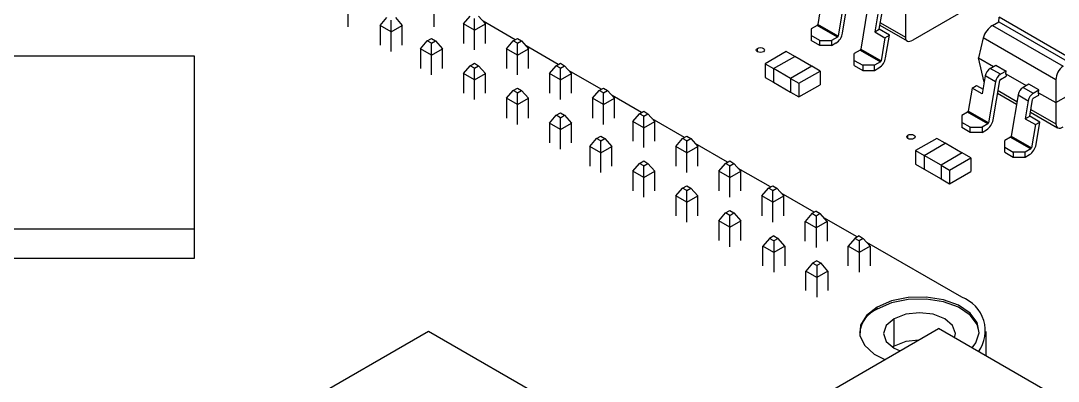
# Model space of a CAD drawing. Header units: millimetres. Extents: x 125 to 686, y 158 to 585.
# Drawn here: x 264.6 to 307.93, y 510.01 to 525.08 of the extents above; entities that cross this region are included whole.
import ezdxf

# ---------------------------------------------------------------- set-up
doc = ezdxf.new("R2010")
doc.units = ezdxf.units.MM

msp = doc.modelspace()

# ---------------------------------------------------------------- linework, layer by layer
at = {"color": 7, "linetype": 'Continuous', "lineweight": 25}
for p, q in [((278.27, 524.826), (278.27, 526.14)), ((281.862, 524.826), (281.862, 526.14)), ((299.022, 526.152), (298.732, 524.432)), ((298.924, 524.563), (299.201, 526.211)), ((301.547, 526.23), (301.547, 524.39)), ((305.498, 526.368), (301.854, 524.265)), ((298.046, 525.889), (297.884, 524.922)), ((283.086, 524.944), (283.368, 525.27)), ((283.722, 525.27), (284.005, 524.944)), ((299.969, 525.605), (299.68, 523.885)), ((300.393, 525.36), (300.267, 524.608)), ((300.455, 524.716), (300.573, 525.419)), ((279.607, 524.878), (279.889, 525.205)), ((280.066, 524.613), (279.607, 524.878)), ((279.607, 524.878), (279.607, 524.054)), ((280.066, 523.789), (280.066, 525.103)), ((280.066, 524.613), (280.526, 524.878)), ((280.243, 525.205), (280.526, 524.878)), ((280.526, 524.054), (280.526, 524.878)), ((283.545, 524.678), (283.086, 524.944)), ((283.086, 524.944), (283.086, 524.119)), ((283.545, 523.854), (283.545, 525.168)), ((283.545, 524.678), (284.005, 524.944)), ((285.25, 524.283), (283.904, 525.06)), ((284.005, 524.119), (284.005, 524.944)), ((297.856, 524.881), (297.615, 524.741)), ((298.705, 524.391), (297.856, 524.881)), ((298.732, 524.432), (297.884, 524.922)), ((300.484, 524.887), (301.619, 524.232)), ((300.501, 524.993), (301.547, 524.39)), ((305.19, 524.883), (305.445, 525.03)), ((305.19, 524.883), (308.14, 523.179)), ((305.445, 525.03), (305.47, 525.22)), ((305.445, 525.03), (308.396, 523.327)), ((308.371, 523.545), (305.47, 525.22)), ((297.615, 524.741), (297.615, 524.243)), ((297.969, 524.252), (297.615, 524.456)), ((298.705, 524.391), (298.464, 524.252)), ((300.267, 524.608), (300.455, 524.716)), ((300.267, 524.608), (300.691, 524.363)), ((300.879, 524.471), (300.455, 524.716)), ((300.691, 524.363), (300.879, 524.471)), ((300.72, 523.526), (300.879, 524.471)), ((281.29, 523.907), (281.572, 524.233)), ((281.572, 524.233), (281.749, 524.336)), ((281.749, 524.131), (281.572, 524.233)), ((281.749, 524.336), (281.926, 524.233)), ((281.749, 524.131), (281.926, 524.233)), ((281.749, 522.817), (281.749, 524.131)), ((281.926, 524.233), (282.209, 523.907)), ((284.882, 523.907), (285.164, 524.233)), ((285.164, 524.233), (285.341, 524.336)), ((285.341, 524.131), (285.164, 524.233)), ((285.341, 524.336), (285.518, 524.233)), ((285.341, 524.131), (285.518, 524.233)), ((285.341, 522.817), (285.341, 524.131)), ((285.518, 524.233), (285.801, 523.907)), ((287.046, 523.246), (285.7, 524.023)), ((297.969, 524.039), (297.615, 524.243)), ((297.969, 524.039), (297.969, 524.252)), ((297.969, 524.252), (298.464, 524.252)), ((298.464, 524.039), (297.969, 524.039)), ((298.464, 524.252), (298.464, 524.039)), ((298.464, 524.039), (298.647, 524.145)), ((300.691, 524.363), (300.528, 523.396)), ((304.797, 524.354), (304.594, 523.521)), ((307.833, 522.601), (304.797, 524.354)), ((307.833, 521.652), (312.429, 524.305)), ((271.854, 523.589), (259.354, 523.589)), ((271.854, 515.148), (271.854, 523.589)), ((281.749, 523.642), (281.29, 523.907)), ((281.29, 523.907), (281.29, 523.083)), ((281.749, 523.642), (282.209, 523.907)), ((282.209, 523.083), (282.209, 523.907)), ((285.341, 523.642), (284.882, 523.907)), ((284.882, 523.907), (284.882, 523.083)), ((285.341, 523.642), (285.801, 523.907)), ((285.801, 523.083), (285.801, 523.907)), ((295.367, 523.778), (295.367, 523.921)), ((296.572, 523.788), (295.688, 523.278)), ((296.042, 523.074), (296.926, 523.584)), ((296.042, 523.074), (296.925, 523.583)), ((296.926, 523.584), (296.572, 523.788)), ((297.631, 523.175), (296.925, 523.583)), ((296.926, 523.584), (296.926, 523.583)), ((299.652, 523.844), (299.411, 523.705)), ((299.411, 523.207), (299.411, 523.705)), ((299.652, 523.844), (300.501, 523.354)), ((299.68, 523.885), (300.528, 523.396)), ((304.594, 523.521), (305.224, 523.158)), ((304.84, 522.511), (304.594, 523.521)), ((283.086, 522.87), (283.368, 523.197)), ((283.368, 523.197), (283.545, 523.299)), ((283.545, 523.095), (283.368, 523.197)), ((283.545, 523.299), (283.722, 523.197)), ((283.545, 523.095), (283.722, 523.197)), ((283.545, 521.78), (283.545, 523.095)), ((283.722, 523.197), (284.005, 522.87)), ((286.678, 522.87), (286.961, 523.197)), ((286.961, 523.197), (287.137, 523.299)), ((287.137, 523.095), (286.961, 523.197)), ((287.137, 523.299), (287.314, 523.197)), ((287.137, 523.095), (287.314, 523.197)), ((287.137, 521.78), (287.137, 523.095)), ((287.314, 523.197), (287.597, 522.87)), ((295.688, 523.278), (295.688, 522.707)), ((295.688, 523.278), (296.042, 523.074)), ((296.042, 523.074), (296.042, 522.503)), ((296.749, 522.666), (296.042, 523.074)), ((296.042, 523.074), (296.042, 522.502)), ((297.633, 523.176), (296.749, 522.666)), ((297.986, 522.972), (297.633, 523.176)), ((299.411, 523.419), (299.765, 523.215)), ((299.411, 523.207), (299.765, 523.002)), ((299.765, 523.215), (299.765, 523.002)), ((300.26, 523.215), (299.765, 523.215)), ((300.501, 523.354), (300.26, 523.215)), ((300.26, 523.002), (300.26, 523.215)), ((300.26, 523.002), (300.443, 523.109)), ((305.091, 523.081), (305.328, 523.218)), ((305.515, 522.836), (305.091, 523.081)), ((305.328, 523.218), (305.753, 522.974)), ((283.545, 522.605), (283.086, 522.87)), ((283.086, 522.87), (283.086, 522.046)), ((283.545, 522.605), (284.005, 522.87)), ((284.005, 522.046), (284.005, 522.87)), ((287.137, 522.605), (286.678, 522.87)), ((286.678, 522.87), (286.678, 522.046)), ((287.137, 522.605), (287.597, 522.87)), ((288.842, 522.209), (287.496, 522.986)), ((287.597, 522.046), (287.597, 522.87)), ((295.688, 522.707), (296.042, 522.502)), ((296.749, 522.666), (296.749, 522.094)), ((296.749, 522.666), (297.102, 522.462)), ((297.102, 522.462), (297.986, 522.972)), ((297.986, 522.972), (297.986, 522.4)), ((299.765, 523.002), (300.26, 523.002)), ((304.883, 522.768), (304.757, 522.015)), ((305.308, 522.523), (304.883, 522.768)), ((305.753, 522.974), (305.515, 522.836)), ((305.515, 522.624), (305.753, 522.761)), ((305.74, 522.86), (305.753, 522.974)), ((305.74, 522.86), (306.595, 522.366)), ((305.74, 522.86), (305.753, 522.761)), ((285.164, 522.16), (285.341, 522.262)), ((285.341, 522.262), (285.518, 522.16)), ((288.757, 522.16), (288.933, 522.262)), ((288.933, 522.262), (289.11, 522.16)), ((296.042, 522.503), (296.749, 522.095)), ((296.042, 522.502), (296.042, 522.503)), ((297.102, 522.462), (297.102, 521.89)), ((297.102, 521.89), (297.986, 522.4)), ((304.333, 522.26), (304.17, 521.293)), ((304.333, 522.26), (304.521, 522.369)), ((304.757, 522.015), (304.333, 522.26)), ((304.521, 522.369), (304.79, 522.213)), ((305.308, 522.523), (305.018, 520.804)), ((305.21, 520.934), (305.487, 522.582)), ((306.7, 522.427), (306.463, 522.289)), ((306.463, 522.289), (306.887, 522.044)), ((307.124, 522.182), (306.7, 522.427)), ((307.833, 522.601), (307.833, 520.761)), ((284.882, 521.833), (285.164, 522.16)), ((285.341, 521.568), (284.882, 521.833)), ((284.882, 521.833), (284.882, 521.009)), ((285.341, 522.058), (285.164, 522.16)), ((285.341, 522.058), (285.518, 522.16)), ((285.341, 520.744), (285.341, 522.058)), ((285.341, 521.568), (285.801, 521.833)), ((285.518, 522.16), (285.801, 521.833)), ((285.801, 521.009), (285.801, 521.833)), ((288.474, 521.833), (288.757, 522.16)), ((288.933, 521.568), (288.474, 521.833)), ((288.474, 521.833), (288.474, 521.009)), ((288.933, 522.058), (288.757, 522.16)), ((288.933, 522.058), (289.11, 522.16)), ((288.933, 520.744), (288.933, 522.058)), ((288.933, 521.568), (289.393, 521.833)), ((289.11, 522.16), (289.393, 521.833)), ((290.525, 521.238), (289.292, 521.949)), ((289.393, 521.009), (289.393, 521.833)), ((296.749, 522.094), (297.102, 521.89)), ((305.398, 522.05), (306.191, 521.592)), ((305.416, 522.156), (306.208, 521.698)), ((306.255, 521.976), (305.966, 520.257)), ((306.255, 521.976), (306.68, 521.731)), ((306.741, 521.087), (306.859, 521.79)), ((306.887, 522.044), (307.124, 522.182)), ((306.887, 521.832), (307.124, 521.969)), ((307.112, 522.068), (307.124, 522.182)), ((307.112, 522.068), (307.833, 521.652)), ((307.124, 521.969), (307.112, 522.068)), ((306.68, 521.731), (306.553, 520.979)), ((306.788, 521.364), (307.833, 520.761)), ((286.678, 520.796), (286.961, 521.123)), ((286.961, 521.123), (287.137, 521.225)), ((287.137, 521.021), (286.961, 521.123)), ((287.137, 521.225), (287.314, 521.123)), ((287.137, 521.021), (287.314, 521.123)), ((287.137, 519.707), (287.137, 521.021)), ((287.314, 521.123), (287.597, 520.796)), ((290.157, 520.862), (290.439, 521.188)), ((290.439, 521.188), (290.616, 521.29)), ((290.616, 521.086), (290.439, 521.188)), ((290.616, 521.29), (290.793, 521.188)), ((290.616, 521.086), (290.793, 521.188)), ((290.616, 519.772), (290.616, 521.086)), ((290.793, 521.188), (291.076, 520.862)), ((292.321, 520.201), (290.975, 520.978)), ((304.142, 521.252), (303.901, 521.113)), ((303.901, 521.113), (303.901, 520.614)), ((304.991, 520.762), (304.142, 521.252)), ((305.018, 520.804), (304.17, 521.293)), ((306.553, 520.979), (306.741, 521.087)), ((306.553, 520.979), (306.977, 520.734)), ((307.165, 520.842), (306.741, 521.087)), ((306.77, 521.258), (307.905, 520.603)), ((287.137, 520.531), (286.678, 520.796)), ((286.678, 520.796), (286.678, 519.972)), ((287.137, 520.531), (287.597, 520.796)), ((287.597, 519.972), (287.597, 520.796)), ((290.616, 520.596), (290.157, 520.862)), ((290.157, 520.862), (290.157, 520.037)), ((290.616, 520.596), (291.076, 520.862)), ((291.076, 520.037), (291.076, 520.862)), ((304.255, 520.623), (303.901, 520.827)), ((304.255, 520.41), (303.901, 520.614)), ((304.255, 520.41), (304.255, 520.623)), ((304.255, 520.623), (304.75, 520.623)), ((304.991, 520.762), (304.75, 520.623)), ((304.75, 520.623), (304.75, 520.41)), ((304.75, 520.41), (304.934, 520.516)), ((306.977, 520.734), (306.814, 519.767)), ((306.977, 520.734), (307.165, 520.842)), ((307.006, 519.897), (307.165, 520.842)), ((288.361, 519.825), (288.643, 520.151)), ((288.643, 520.151), (288.82, 520.253)), ((288.82, 520.049), (288.643, 520.151)), ((288.82, 520.253), (288.997, 520.151)), ((288.82, 520.049), (288.997, 520.151)), ((288.82, 518.735), (288.82, 520.049)), ((288.997, 520.151), (289.28, 519.825)), ((291.953, 519.825), (292.236, 520.151)), ((292.236, 520.151), (292.412, 520.253)), ((292.412, 520.049), (292.236, 520.151)), ((292.412, 520.253), (292.589, 520.151)), ((292.412, 520.049), (292.589, 520.151)), ((292.412, 518.735), (292.412, 520.049)), ((292.589, 520.151), (292.872, 519.825)), ((301.653, 520.149), (301.653, 520.292)), ((302.858, 520.159), (301.974, 519.649)), ((303.212, 519.955), (302.858, 520.159)), ((304.75, 520.41), (304.255, 520.41)), ((305.938, 520.215), (305.697, 520.076)), ((305.697, 519.578), (305.697, 520.076)), ((305.938, 520.215), (306.787, 519.725)), ((305.966, 520.257), (306.814, 519.767)), ((288.82, 519.559), (288.361, 519.825)), ((288.361, 519.825), (288.361, 519)), ((288.82, 519.559), (289.28, 519.825)), ((289.28, 519), (289.28, 519.825)), ((292.412, 519.559), (291.953, 519.825)), ((291.953, 519.825), (291.953, 519)), ((292.412, 519.559), (292.872, 519.825)), ((294.117, 519.164), (292.771, 519.941)), ((292.872, 519), (292.872, 519.825)), ((301.974, 519.649), (301.974, 519.078)), ((301.974, 519.649), (302.328, 519.445)), ((302.328, 519.445), (303.212, 519.955)), ((302.329, 519.445), (303.211, 519.954)), ((303.918, 519.546), (303.211, 519.954)), ((303.212, 519.955), (303.212, 519.954)), ((305.697, 519.79), (306.051, 519.586)), ((306.787, 519.725), (306.546, 519.586)), ((290.439, 519.115), (290.616, 519.217)), ((290.616, 519.217), (290.793, 519.115)), ((294.032, 519.115), (294.208, 519.217)), ((294.208, 519.217), (294.385, 519.115)), ((302.328, 519.445), (302.328, 518.873)), ((303.035, 519.037), (302.329, 519.445)), ((302.329, 519.445), (302.329, 518.874)), ((303.919, 519.547), (303.035, 519.037)), ((303.389, 518.833), (304.273, 519.343)), ((304.273, 519.343), (303.919, 519.547)), ((304.273, 519.343), (304.273, 518.771)), ((305.697, 519.578), (306.051, 519.374)), ((306.051, 519.586), (306.051, 519.374)), ((306.546, 519.586), (306.051, 519.586)), ((306.051, 519.374), (306.546, 519.374)), ((306.546, 519.374), (306.546, 519.586)), ((306.546, 519.374), (306.73, 519.48)), ((290.157, 518.788), (290.439, 519.115)), ((290.616, 518.523), (290.157, 518.788)), ((290.157, 518.788), (290.157, 517.964)), ((290.616, 519.013), (290.439, 519.115)), ((290.616, 519.013), (290.793, 519.115)), ((290.616, 517.698), (290.616, 519.013)), ((290.616, 518.523), (291.076, 518.788)), ((290.793, 519.115), (291.076, 518.788)), ((291.076, 517.964), (291.076, 518.788)), ((293.749, 518.788), (294.032, 519.115)), ((294.208, 518.523), (293.749, 518.788)), ((293.749, 518.788), (293.749, 517.964)), ((294.208, 519.013), (294.032, 519.115)), ((294.208, 519.013), (294.385, 519.115)), ((294.208, 517.698), (294.208, 519.013)), ((294.208, 518.523), (294.668, 518.788)), ((294.385, 519.115), (294.668, 518.788)), ((295.913, 518.127), (294.567, 518.904)), ((294.668, 517.964), (294.668, 518.788)), ((301.974, 519.078), (302.328, 518.873)), ((302.328, 518.873), (302.329, 518.874)), ((302.329, 518.874), (303.035, 518.466)), ((303.035, 519.037), (303.035, 518.465)), ((303.035, 519.037), (303.389, 518.833)), ((303.389, 518.833), (303.389, 518.261)), ((303.389, 518.261), (304.273, 518.771)), ((303.035, 518.465), (303.389, 518.261)), ((291.953, 517.751), (292.236, 518.078)), ((292.236, 518.078), (292.412, 518.18)), ((292.412, 517.976), (292.236, 518.078)), ((292.412, 518.18), (292.589, 518.078)), ((292.412, 517.976), (292.589, 518.078)), ((292.412, 516.661), (292.412, 517.976)), ((292.589, 518.078), (292.872, 517.751)), ((295.545, 517.751), (295.828, 518.078)), ((295.828, 518.078), (296.004, 518.18)), ((296.004, 517.976), (295.828, 518.078)), ((296.004, 518.18), (296.181, 518.078)), ((296.004, 517.976), (296.181, 518.078)), ((296.004, 516.661), (296.004, 517.976)), ((296.181, 518.078), (296.464, 517.751)), ((297.739, 517.073), (296.363, 517.867)), ((292.412, 517.486), (291.953, 517.751)), ((291.953, 517.751), (291.953, 516.927)), ((292.412, 517.486), (292.872, 517.751)), ((292.872, 516.927), (292.872, 517.751)), ((296.004, 517.486), (295.545, 517.751)), ((295.545, 517.751), (295.545, 516.927)), ((296.004, 517.486), (296.464, 517.751)), ((296.464, 516.927), (296.464, 517.751)), ((293.749, 516.714), (294.032, 517.041)), ((294.032, 517.041), (294.208, 517.143)), ((294.208, 516.939), (294.032, 517.041)), ((294.208, 517.143), (294.385, 517.041)), ((294.208, 516.939), (294.385, 517.041)), ((294.385, 517.041), (294.668, 516.714)), ((297.637, 517.014), (297.354, 516.688)), ((297.814, 517.116), (297.637, 517.014)), ((297.814, 516.912), (297.637, 517.014)), ((297.814, 517.116), (297.99, 517.014)), ((297.99, 517.014), (297.814, 516.912)), ((298.273, 516.688), (297.99, 517.014)), ((294.208, 516.449), (293.749, 516.714)), ((293.749, 516.714), (293.749, 515.89)), ((294.208, 515.625), (294.208, 516.939)), ((294.208, 516.449), (294.668, 516.714)), ((294.668, 515.89), (294.668, 516.714)), ((297.814, 516.422), (297.354, 516.688)), ((297.354, 515.867), (297.354, 516.688)), ((297.814, 516.912), (297.814, 515.602)), ((298.273, 516.688), (297.814, 516.422)), ((299.535, 516.036), (298.14, 516.842)), ((298.273, 516.688), (298.273, 515.867)), ((259.354, 516.373), (271.854, 516.373)), ((295.876, 515.977), (295.593, 515.651)), ((296.052, 516.079), (295.876, 515.977)), ((296.052, 515.875), (295.876, 515.977)), ((296.052, 516.079), (296.229, 515.977)), ((296.229, 515.977), (296.052, 515.875)), ((296.052, 515.875), (296.052, 514.564)), ((296.512, 515.651), (296.229, 515.977)), ((299.433, 515.977), (299.15, 515.651)), ((299.61, 516.079), (299.433, 515.977)), ((299.61, 515.875), (299.433, 515.977)), ((299.61, 516.079), (299.787, 515.977)), ((299.787, 515.977), (299.61, 515.875)), ((299.61, 515.875), (299.61, 514.565)), ((300.069, 515.651), (299.787, 515.977)), ((303.902, 513.515), (299.936, 515.805)), ((296.052, 515.385), (295.593, 515.651)), ((295.593, 514.83), (295.593, 515.651)), ((296.512, 515.651), (296.052, 515.385)), ((296.512, 515.651), (296.512, 514.83)), ((299.61, 515.385), (299.15, 515.651)), ((299.15, 514.83), (299.15, 515.651)), ((300.069, 515.651), (299.61, 515.385)), ((300.069, 515.651), (300.069, 514.83)), ((259.354, 515.148), (271.854, 515.148)), ((297.672, 514.94), (297.389, 514.614)), ((297.848, 515.042), (297.672, 514.94)), ((297.848, 514.838), (297.672, 514.94)), ((297.848, 515.042), (298.025, 514.94)), ((298.025, 514.94), (297.848, 514.838)), ((297.848, 514.838), (297.848, 513.528)), ((298.308, 514.614), (298.025, 514.94)), ((297.848, 514.348), (297.389, 514.614)), ((297.389, 513.793), (297.389, 514.614)), ((298.308, 514.614), (297.848, 514.348)), ((298.308, 514.614), (298.308, 513.793)), ((300.366, 513.026), (300.366, 513.107)), ((301.073, 511.474), (301.073, 512.617)), ((281.628, 512.087), (271.728, 506.372)), ((292.179, 505.996), (281.628, 512.087)), ((281.722, 499.959), (302.935, 512.205)), ((308.804, 508.817), (302.935, 512.205)), ((304.927, 511.055), (304.927, 512.087)), ((301.073, 511.474), (301.007, 511.433))]:
    msp.add_line(p, q, dxfattribs=at)
at = {"color": 7, "linetype": 'Continuous', "lineweight": 25, "flags": 128}
for points in [[(301.547, 524.39), (301.552, 524.332), (301.569, 524.284), (301.597, 524.248), (301.634, 524.224), (301.68, 524.214), (301.733, 524.217), (301.792, 524.235), (301.854, 524.265)], [(295.367, 523.921), (295.423, 523.943), (295.49, 523.951), (295.557, 523.943), (295.614, 523.921), (295.652, 523.888), (295.665, 523.85), (295.652, 523.811), (295.614, 523.778), (295.557, 523.756), (295.49, 523.748), (295.423, 523.756), (295.367, 523.778), (295.329, 523.811), (295.315, 523.85), (295.329, 523.888), (295.367, 523.921)], [(307.833, 520.761), (307.838, 520.703), (307.855, 520.655), (307.883, 520.619), (307.92, 520.595), (307.966, 520.585), (308.019, 520.589), (308.078, 520.606), (308.14, 520.636)], [(301.653, 520.292), (301.709, 520.314), (301.776, 520.322), (301.843, 520.314), (301.9, 520.292), (301.938, 520.259), (301.951, 520.221), (301.938, 520.182), (301.9, 520.149), (301.843, 520.127), (301.776, 520.12), (301.709, 520.127), (301.653, 520.149), (301.615, 520.182), (301.601, 520.221), (301.615, 520.259), (301.653, 520.292)], [(300.366, 513.107), (299.924, 512.761), (299.678, 512.355), (299.65, 511.925), (299.843, 511.51), (300.239, 511.145), (300.689, 510.909)], [(304.332, 511.399), (304.494, 511.61), (304.632, 512.033), (304.549, 512.46), (304.251, 512.855), (303.765, 513.181), (303.134, 513.41), (302.414, 513.521), (301.669, 513.505), (300.966, 513.363), (300.366, 513.107)], [(304.633, 512.046), (304.549, 512.379), (304.251, 512.773), (303.765, 513.099), (303.134, 513.328), (302.414, 513.439), (301.669, 513.423), (300.966, 513.281), (300.366, 513.026)], [(303.6, 511.821), (303.634, 512.005), (303.52, 512.336), (303.195, 512.617), (302.708, 512.805), (302.134, 512.871), (301.56, 512.805), (301.073, 512.617)], [(301.073, 512.617), (300.748, 512.336), (300.634, 512.005), (300.748, 511.674), (301.073, 511.393), (301.325, 511.276)], [(302.108, 511.728), (301.56, 511.662), (301.073, 511.474)]]:
    msp.add_lwpolyline(points, dxfattribs=at)
at = {"color": 7, "linetype": 'Continuous', "lineweight": 25}
for centre, radius, start, end in [((297.822, 524.933), 0.0627, 302.9275, 350.0427), ((305.675, 524.112), 0.91, 122.177, 164.6076), ((298.307, 524.671), 0.627, 302.9275, 350.0427), ((298.67, 524.443), 0.0627, 302.9275, 350.0427), ((299.618, 523.896), 0.0627, 302.9275, 350.0427), ((300.103, 523.634), 0.627, 302.9275, 350.0427), ((300.467, 523.406), 0.0627, 302.9275, 350.0427), ((305.346, 522.687), 0.47, 122.9275, 170.0427), ((308.527, 522.603), 0.694, 123.8784, 180.1411), ((305.771, 522.442), 0.47, 122.9275, 170.0427), ((305.549, 522.571), 0.0627, 122.9275, 170.0427), ((306.718, 521.895), 0.47, 122.9275, 170.0427), ((307.142, 521.65), 0.47, 122.9275, 170.0427), ((306.921, 521.78), 0.0627, 122.9275, 170.0427), ((304.108, 521.304), 0.0627, 302.9275, 350.0427), ((304.593, 521.042), 0.627, 302.9275, 350.0427), ((304.957, 520.814), 0.0627, 302.9275, 350.0427), ((305.904, 520.267), 0.0627, 302.9275, 350.0427), ((306.389, 520.006), 0.627, 302.9275, 350.0427), ((306.753, 519.778), 0.0627, 302.9275, 350.0427), ((303.385, 512.109), 1.498, 324.5705, 69.8053), ((300.866, 511.89), 1.24, 113.7409, 172.784)]:
    msp.add_arc(centre, radius, start, end, dxfattribs=at)

doc.saveas('drawing.dxf')
